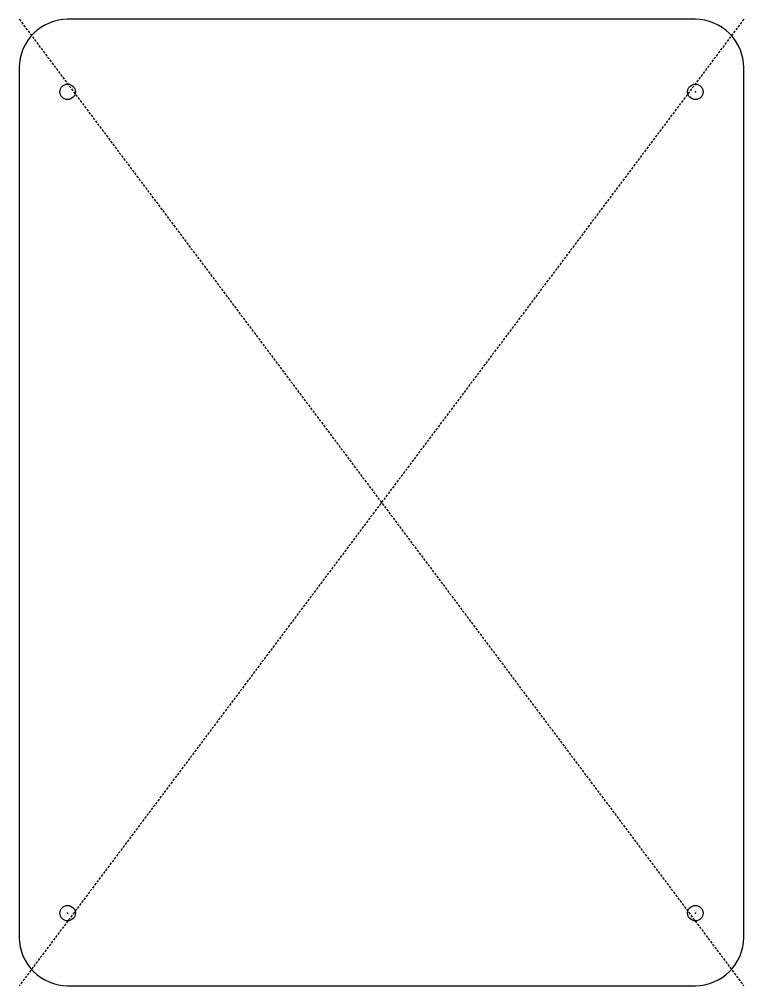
# Model space of a CAD drawing. Header units: millimetres. Extents: x -75 to 75, y -100 to 100.
import ezdxf

# ---------------------------------------------------------------- set-up
doc = ezdxf.new("R2010")
doc.units = ezdxf.units.MM
doc.linetypes.add('DASHED', pattern=[0.75, 0.5, -0.25])
doc.layers.get('0').update_dxf_attribs({"linetype": 'CONTINUOUS'})

msp = doc.modelspace()

# ---------------------------------------------------------------- linework, layer by layer
at = {"linetype": 'DASHED'}
for p, q in [((75, 100), (-75, -100)), ((-75, 100), (75, -100))]:
    msp.add_line(p, q, dxfattribs=at)
msp.add_lwpolyline([(65, 100), (-65, 100, 0.414214), (-75, 90), (-75, -90, 0.414214), (-65, -100), (65, -100, 0.414214), (75, -90), (75, 90, 0.414214)], format="xyb", close=True)
for centre in [(-65, 85), (65, 85), (-65, -85), (65, -85)]:
    msp.add_circle(centre, 1.6)
for p in [(65, 85), (0, 0), (0, 0), (-65, -85), (65, -85)]:
    msp.add_point(p)

doc.saveas('drawing.dxf')
